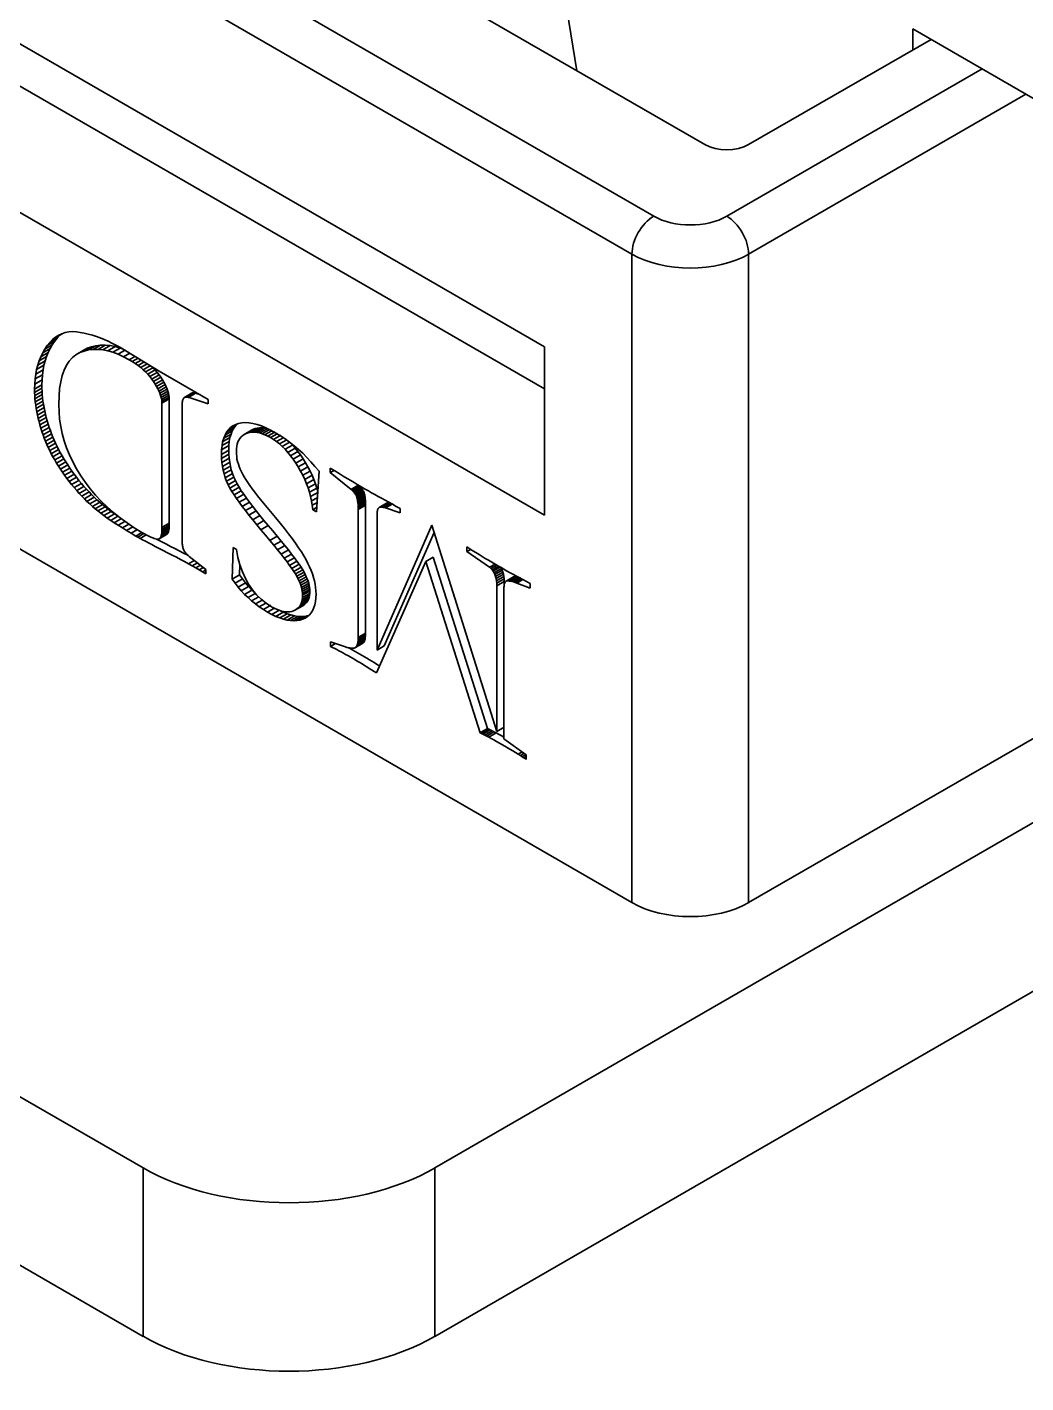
# Model space of a CAD drawing. Header units: millimetres. Extents: x -105 to 105, y -148 to 148.
# Drawn here: x 55.81 to 65.49, y -34.07 to -20.92 of the extents above; entities that cross this region are included whole.
import ezdxf

# ---------------------------------------------------------------- set-up
doc = ezdxf.new("R2010")
doc.units = ezdxf.units.MM
doc.layers.add('粗实线层', color=7, linetype='Continuous', lineweight=35)

msp = doc.modelspace()

# ---------------------------------------------------------------- linework, layer by layer
at = {"layer": '粗实线层', "color": 7, "lineweight": 35, "ltscale": 0.37}
for p, q in [((62.38, -22.063), (52.198, -16.185)), ((61.885, -22.757), (50.996, -16.47)), ((61.673, -23.125), (50.784, -16.838)), ((51.632, -18.716), (60.824, -24.023)), ((81.684, -19.328), (59.764, -31.984)), ((60.824, -24.431), (52.693, -19.736)), ((61.14, -21.348), (60.921, -19.995)), ((60.824, -25.656), (51.632, -20.349)), ((81.684, -20.961), (59.764, -33.617)), ((64.395, -21.145), (64.395, -20.941)), ((64.395, -20.941), (65.986, -21.859)), ((64.572, -21.043), (62.804, -22.063)), ((77.229, -21.084), (62.804, -29.412)), ((65.067, -21.329), (62.592, -22.757)), ((65.491, -21.574), (62.804, -23.125)), ((61.673, -29.412), (50.784, -23.125)), ((61.673, -29.412), (61.673, -23.125)), ((62.804, -29.412), (62.804, -23.125)), ((56.058, -23.953), (56.129, -23.912)), ((56.087, -23.93), (56.134, -23.903)), ((56.087, -23.93), (56.117, -23.911)), ((56.102, -23.939), (56.129, -23.912)), ((56.117, -23.911), (56.148, -23.896)), ((56.129, -23.912), (56.15, -23.896)), ((56.148, -23.896), (56.181, -23.886)), ((56.181, -23.886), (56.215, -23.879)), ((56.215, -23.879), (56.25, -23.876)), ((56.25, -23.876), (56.288, -23.877)), ((56.288, -23.877), (56.326, -23.883)), ((56.326, -23.883), (56.365, -23.891)), ((56.365, -23.891), (56.404, -23.9)), ((56.404, -23.9), (56.443, -23.911)), ((56.443, -23.911), (56.482, -23.923)), ((55.962, -24.081), (56.033, -24.04)), ((55.962, -24.081), (55.983, -24.045)), ((55.983, -24.045), (56.054, -24.005)), ((55.983, -24.045), (56.006, -24.011)), ((56.006, -24.011), (56.077, -23.971)), ((56.006, -24.011), (56.032, -23.98)), ((56.014, -24.078), (56.033, -24.04)), ((56.032, -23.98), (56.102, -23.939)), ((56.032, -23.98), (56.058, -23.953)), ((56.033, -24.04), (56.054, -24.005)), ((56.054, -24.005), (56.077, -23.971)), ((56.058, -23.953), (56.087, -23.93)), ((56.077, -23.971), (56.102, -23.939)), ((56.323, -24.079), (56.393, -24.038)), ((56.393, -24.038), (56.354, -24.059)), ((56.364, -24.064), (56.435, -24.023)), ((56.435, -24.023), (56.393, -24.038)), ((56.407, -24.054), (56.478, -24.013)), ((56.452, -24.048), (56.407, -24.054)), ((56.478, -24.013), (56.435, -24.023)), ((56.452, -24.048), (56.523, -24.007)), ((56.498, -24.048), (56.452, -24.048)), ((56.523, -24.007), (56.478, -24.013)), ((56.482, -23.923), (56.52, -23.937)), ((56.498, -24.048), (56.568, -24.007)), ((56.545, -24.052), (56.498, -24.048)), ((56.52, -23.937), (56.558, -23.952)), ((56.568, -24.007), (56.523, -24.007)), ((56.545, -24.052), (56.615, -24.011)), ((56.593, -24.062), (56.545, -24.052)), ((56.558, -23.952), (56.596, -23.969)), ((56.615, -24.011), (56.568, -24.007)), ((56.593, -24.062), (56.664, -24.021)), ((56.596, -23.969), (56.633, -23.987)), ((56.664, -24.021), (56.615, -24.011)), ((56.633, -23.987), (56.671, -24.006)), ((56.643, -24.076), (56.714, -24.035)), ((56.714, -24.035), (56.664, -24.021)), ((56.671, -24.006), (56.708, -24.026)), ((56.708, -24.026), (57.092, -24.259)), ((56.736, -24.044), (56.714, -24.035)), ((60.824, -24.023), (60.824, -25.656)), ((55.914, -24.2), (55.927, -24.159)), ((55.914, -24.2), (55.985, -24.159)), ((55.927, -24.159), (55.998, -24.118)), ((55.927, -24.159), (55.943, -24.119)), ((55.943, -24.119), (56.014, -24.078)), ((55.943, -24.119), (55.962, -24.081)), ((55.973, -24.202), (55.985, -24.159)), ((55.985, -24.159), (55.998, -24.118)), ((55.998, -24.118), (56.014, -24.078)), ((56.218, -24.161), (56.191, -24.202)), ((56.249, -24.127), (56.218, -24.161)), ((56.284, -24.1), (56.249, -24.127)), ((56.284, -24.1), (56.354, -24.059)), ((56.323, -24.079), (56.284, -24.1)), ((56.364, -24.064), (56.323, -24.079)), ((56.407, -24.054), (56.364, -24.064)), ((56.643, -24.076), (56.593, -24.062)), ((56.694, -24.095), (56.643, -24.076)), ((56.694, -24.095), (56.765, -24.054)), ((56.746, -24.119), (56.694, -24.095)), ((56.746, -24.119), (56.805, -24.085)), ((56.8, -24.148), (56.746, -24.119)), ((56.8, -24.148), (56.856, -24.116)), ((56.83, -24.166), (56.8, -24.148)), ((56.83, -24.166), (56.886, -24.134)), ((56.859, -24.185), (56.83, -24.166)), ((56.859, -24.185), (56.916, -24.152)), ((56.886, -24.205), (56.946, -24.17)), ((55.888, -24.335), (55.894, -24.288)), ((55.888, -24.335), (55.959, -24.294)), ((55.894, -24.288), (55.903, -24.243)), ((55.894, -24.288), (55.965, -24.247)), ((55.903, -24.243), (55.914, -24.2)), ((55.903, -24.243), (55.973, -24.202)), ((55.955, -24.343), (55.959, -24.294)), ((55.959, -24.294), (55.965, -24.247)), ((55.965, -24.247), (55.973, -24.202)), ((56.15, -24.302), (56.136, -24.362)), ((56.169, -24.249), (56.15, -24.302)), ((56.191, -24.202), (56.169, -24.249)), ((56.886, -24.205), (56.859, -24.185)), ((56.912, -24.225), (56.886, -24.205)), ((56.912, -24.225), (56.975, -24.188)), ((56.936, -24.246), (56.912, -24.225)), ((56.936, -24.246), (57.007, -24.205)), ((56.959, -24.267), (56.936, -24.246)), ((56.959, -24.267), (57.03, -24.226)), ((56.981, -24.289), (56.959, -24.267)), ((56.981, -24.289), (57.051, -24.248)), ((57.001, -24.312), (56.981, -24.289)), ((57.001, -24.312), (57.071, -24.271)), ((57.019, -24.336), (57.001, -24.312)), ((57.03, -24.226), (57.016, -24.213)), ((57.019, -24.336), (57.09, -24.295)), ((57.051, -24.248), (57.03, -24.226)), ((57.071, -24.271), (57.051, -24.248)), ((57.09, -24.295), (57.071, -24.271)), ((57.107, -24.319), (57.09, -24.295)), ((57.092, -24.259), (57.566, -24.533)), ((55.883, -24.434), (55.884, -24.384)), ((55.883, -24.434), (55.954, -24.393)), ((55.883, -24.465), (55.954, -24.424)), ((55.883, -24.465), (55.883, -24.434)), ((55.884, -24.384), (55.888, -24.335)), ((55.884, -24.384), (55.955, -24.343)), ((55.954, -24.393), (55.955, -24.343)), ((55.954, -24.424), (55.954, -24.393)), ((55.955, -24.455), (55.954, -24.424)), ((56.126, -24.428), (56.12, -24.501)), ((56.136, -24.362), (56.126, -24.428)), ((57.036, -24.36), (57.019, -24.336)), ((57.036, -24.36), (57.107, -24.319)), ((57.052, -24.384), (57.036, -24.36)), ((57.052, -24.384), (57.122, -24.343)), ((57.066, -24.407), (57.052, -24.384)), ((57.066, -24.407), (57.136, -24.366)), ((57.078, -24.43), (57.066, -24.407)), ((57.078, -24.43), (57.149, -24.389)), ((57.089, -24.452), (57.078, -24.43)), ((57.089, -24.452), (57.159, -24.411)), ((57.098, -24.473), (57.168, -24.433)), ((57.122, -24.343), (57.107, -24.319)), ((57.136, -24.366), (57.122, -24.343)), ((57.149, -24.389), (57.136, -24.366)), ((57.159, -24.411), (57.149, -24.389)), ((57.168, -24.433), (57.159, -24.411)), ((57.176, -24.453), (57.168, -24.433)), ((55.885, -24.496), (55.883, -24.465)), ((55.885, -24.496), (55.955, -24.455)), ((55.887, -24.527), (55.885, -24.496)), ((55.887, -24.527), (55.958, -24.486)), ((55.89, -24.558), (55.887, -24.527)), ((55.89, -24.558), (55.961, -24.517)), ((55.894, -24.59), (55.89, -24.558)), ((55.894, -24.59), (55.964, -24.549)), ((55.958, -24.486), (55.955, -24.455)), ((55.961, -24.517), (55.958, -24.486)), ((55.964, -24.549), (55.961, -24.517)), ((55.969, -24.58), (55.964, -24.549)), ((56.12, -24.501), (56.118, -24.581)), ((57.098, -24.473), (57.089, -24.452)), ((57.105, -24.494), (57.098, -24.473)), ((57.105, -24.494), (57.176, -24.453)), ((57.111, -24.514), (57.105, -24.494)), ((57.111, -24.514), (57.181, -24.473)), ((57.115, -24.533), (57.111, -24.514)), ((57.115, -24.533), (57.185, -24.492)), ((57.117, -24.552), (57.115, -24.533)), ((57.117, -24.552), (57.188, -24.511)), ((57.118, -24.57), (57.117, -24.552)), ((57.118, -24.57), (57.189, -24.529)), ((57.118, -25.774), (57.118, -24.57)), ((57.181, -24.473), (57.176, -24.453)), ((57.185, -24.492), (57.181, -24.473)), ((57.188, -24.511), (57.185, -24.492)), ((57.189, -24.529), (57.188, -24.511)), ((57.189, -25.733), (57.189, -24.529)), ((57.314, -24.576), (57.313, -24.588)), ((57.315, -24.564), (57.314, -24.576)), ((57.316, -24.554), (57.315, -24.564)), ((57.318, -24.545), (57.316, -24.554)), ((57.32, -24.537), (57.318, -24.545)), ((57.322, -24.531), (57.32, -24.537)), ((57.325, -24.525), (57.322, -24.531)), ((57.328, -24.521), (57.325, -24.525)), ((57.331, -24.518), (57.328, -24.521)), ((57.335, -24.515), (57.331, -24.518)), ((57.335, -24.515), (57.405, -24.474)), ((57.339, -24.513), (57.335, -24.515)), ((57.339, -24.513), (57.41, -24.472)), ((57.344, -24.512), (57.339, -24.513)), ((57.344, -24.512), (57.414, -24.471)), ((57.349, -24.511), (57.344, -24.512)), ((57.349, -24.511), (57.419, -24.47)), ((57.354, -24.511), (57.349, -24.511)), ((57.354, -24.511), (57.425, -24.47)), ((57.36, -24.511), (57.354, -24.511)), ((57.36, -24.511), (57.431, -24.47)), ((57.367, -24.512), (57.36, -24.511)), ((57.367, -24.512), (57.438, -24.471)), ((57.374, -24.514), (57.367, -24.512)), ((57.374, -24.514), (57.444, -24.473)), ((57.381, -24.516), (57.374, -24.514)), ((57.566, -24.577), (57.381, -24.516)), ((57.41, -24.472), (57.405, -24.474)), ((57.414, -24.471), (57.41, -24.472)), ((57.419, -24.47), (57.414, -24.471)), ((57.425, -24.47), (57.419, -24.47)), ((57.431, -24.47), (57.425, -24.47)), ((57.438, -24.471), (57.431, -24.47)), ((57.444, -24.473), (57.438, -24.471)), ((57.452, -24.476), (57.444, -24.473)), ((57.486, -24.487), (57.452, -24.476)), ((57.566, -24.533), (57.566, -24.577)), ((55.898, -24.621), (55.894, -24.59)), ((55.898, -24.621), (55.969, -24.58)), ((55.904, -24.653), (55.898, -24.621)), ((55.904, -24.653), (55.975, -24.612)), ((55.91, -24.685), (55.904, -24.653)), ((55.91, -24.685), (55.981, -24.644)), ((55.918, -24.717), (55.91, -24.685)), ((55.918, -24.717), (55.988, -24.676)), ((55.926, -24.749), (55.996, -24.708)), ((55.975, -24.612), (55.969, -24.58)), ((55.981, -24.644), (55.975, -24.612)), ((55.988, -24.676), (55.981, -24.644)), ((55.996, -24.708), (55.988, -24.676)), ((56.005, -24.74), (55.996, -24.708)), ((56.118, -24.581), (56.12, -24.653)), ((56.12, -24.653), (56.126, -24.724)), ((57.313, -24.588), (57.312, -24.602)), ((57.312, -24.602), (57.312, -24.616)), ((57.312, -24.616), (57.312, -25.886)), ((55.926, -24.749), (55.918, -24.717)), ((55.935, -24.781), (55.926, -24.749)), ((55.935, -24.781), (56.005, -24.74)), ((55.944, -24.813), (55.935, -24.781)), ((55.944, -24.813), (56.015, -24.772)), ((55.954, -24.845), (55.944, -24.813)), ((55.954, -24.845), (56.025, -24.804)), ((55.965, -24.876), (56.036, -24.836)), ((56.015, -24.772), (56.005, -24.74)), ((56.025, -24.804), (56.015, -24.772)), ((56.036, -24.836), (56.025, -24.804)), ((56.048, -24.867), (56.036, -24.836)), ((56.126, -24.724), (56.137, -24.795)), ((56.137, -24.795), (56.152, -24.865)), ((57.729, -24.879), (57.799, -24.838)), ((57.744, -24.851), (57.815, -24.811)), ((57.744, -24.851), (57.762, -24.827)), ((57.762, -24.827), (57.833, -24.787)), ((57.762, -24.827), (57.783, -24.807)), ((57.783, -24.807), (57.843, -24.772)), ((57.783, -24.807), (57.806, -24.79)), ((57.787, -24.869), (57.799, -24.838)), ((57.799, -24.838), (57.815, -24.811)), ((57.806, -24.79), (57.833, -24.776)), ((57.815, -24.811), (57.833, -24.787)), ((57.833, -24.776), (57.861, -24.766)), ((57.833, -24.787), (57.853, -24.766)), ((57.861, -24.766), (57.892, -24.76)), ((57.892, -24.76), (57.926, -24.758)), ((57.916, -24.872), (57.987, -24.831)), ((57.926, -24.758), (57.961, -24.76)), ((57.935, -24.863), (58.005, -24.822)), ((57.954, -24.856), (58.025, -24.816)), ((57.961, -24.76), (57.999, -24.766)), ((57.975, -24.852), (58.045, -24.811)), ((58.005, -24.822), (57.987, -24.831)), ((57.996, -24.85), (58.067, -24.809)), ((57.999, -24.766), (58.039, -24.776)), ((58.025, -24.816), (58.005, -24.822)), ((58.018, -24.85), (58.089, -24.81)), ((58.045, -24.811), (58.025, -24.816)), ((58.039, -24.776), (58.081, -24.791)), ((58.041, -24.853), (58.112, -24.812)), ((58.067, -24.809), (58.045, -24.811)), ((58.066, -24.858), (58.136, -24.818)), ((58.089, -24.81), (58.067, -24.809)), ((58.081, -24.791), (58.125, -24.809)), ((58.112, -24.812), (58.089, -24.81)), ((58.09, -24.866), (58.161, -24.825)), ((58.136, -24.818), (58.112, -24.812)), ((58.116, -24.876), (58.187, -24.835)), ((58.125, -24.809), (58.171, -24.832)), ((58.153, -24.823), (58.136, -24.818)), ((58.171, -24.832), (58.22, -24.859)), ((55.965, -24.876), (55.954, -24.845)), ((55.977, -24.908), (55.965, -24.876)), ((55.977, -24.908), (56.048, -24.867)), ((55.989, -24.939), (55.977, -24.908)), ((55.989, -24.939), (56.06, -24.898)), ((56.002, -24.969), (55.989, -24.939)), ((56.002, -24.969), (56.073, -24.929)), ((56.016, -25), (56.002, -24.969)), ((56.016, -25), (56.087, -24.959)), ((56.06, -24.898), (56.048, -24.867)), ((56.073, -24.929), (56.06, -24.898)), ((56.087, -24.959), (56.073, -24.929)), ((56.101, -24.989), (56.087, -24.959)), ((56.152, -24.865), (56.171, -24.934)), ((56.171, -24.934), (56.194, -25.003)), ((57.7, -24.981), (57.77, -24.94)), ((57.7, -24.981), (57.706, -24.944)), ((57.706, -24.944), (57.777, -24.903)), ((57.706, -24.944), (57.716, -24.91)), ((57.716, -24.91), (57.787, -24.869)), ((57.716, -24.91), (57.729, -24.879)), ((57.729, -24.879), (57.744, -24.851)), ((57.766, -24.981), (57.77, -24.94)), ((57.77, -24.94), (57.777, -24.903)), ((57.777, -24.903), (57.787, -24.869)), ((57.847, -24.966), (57.842, -24.988)), ((57.854, -24.945), (57.847, -24.966)), ((57.863, -24.927), (57.854, -24.945)), ((57.873, -24.911), (57.863, -24.927)), ((57.886, -24.896), (57.873, -24.911)), ((57.9, -24.883), (57.886, -24.896)), ((57.916, -24.872), (57.9, -24.883)), ((57.935, -24.863), (57.916, -24.872)), ((57.954, -24.856), (57.935, -24.863)), ((57.975, -24.852), (57.954, -24.856)), ((57.996, -24.85), (57.975, -24.852)), ((58.018, -24.85), (57.996, -24.85)), ((58.041, -24.853), (58.018, -24.85)), ((58.066, -24.858), (58.041, -24.853)), ((58.09, -24.866), (58.066, -24.858)), ((58.116, -24.876), (58.09, -24.866)), ((58.143, -24.889), (58.116, -24.876)), ((58.143, -24.889), (58.214, -24.848)), ((58.17, -24.904), (58.143, -24.889)), ((58.17, -24.904), (58.241, -24.863)), ((58.2, -24.922), (58.17, -24.904)), ((58.2, -24.922), (58.27, -24.881)), ((58.228, -24.942), (58.2, -24.922)), ((58.22, -24.859), (58.266, -24.886)), ((58.228, -24.942), (58.299, -24.901)), ((58.256, -24.965), (58.228, -24.942)), ((58.256, -24.965), (58.327, -24.924)), ((58.284, -24.99), (58.256, -24.965)), ((58.266, -24.886), (58.311, -24.916)), ((58.284, -24.99), (58.355, -24.949)), ((58.311, -24.916), (58.355, -24.948)), ((58.355, -24.949), (58.346, -24.942)), ((58.355, -24.948), (58.398, -24.982)), ((58.382, -24.976), (58.355, -24.949)), ((56.03, -25.03), (56.016, -25)), ((56.03, -25.03), (56.101, -24.989)), ((56.045, -25.06), (56.03, -25.03)), ((56.045, -25.06), (56.116, -25.02)), ((56.061, -25.09), (56.045, -25.06)), ((56.061, -25.09), (56.132, -25.049)), ((56.078, -25.12), (56.061, -25.09)), ((56.078, -25.12), (56.149, -25.079)), ((56.116, -25.02), (56.101, -24.989)), ((56.132, -25.049), (56.116, -25.02)), ((56.149, -25.079), (56.132, -25.049)), ((56.166, -25.109), (56.149, -25.079)), ((56.194, -25.003), (56.222, -25.072)), ((56.222, -25.072), (56.254, -25.139)), ((57.694, -25.067), (57.695, -25.022)), ((57.694, -25.067), (57.765, -25.026)), ((57.695, -25.106), (57.694, -25.067)), ((57.695, -25.022), (57.7, -24.981)), ((57.695, -25.022), (57.766, -24.981)), ((57.695, -25.106), (57.766, -25.065)), ((57.698, -25.145), (57.769, -25.104)), ((57.765, -25.026), (57.766, -24.981)), ((57.766, -25.065), (57.765, -25.026)), ((57.769, -25.104), (57.766, -25.065)), ((57.774, -25.142), (57.769, -25.104)), ((57.84, -25.012), (57.839, -25.038)), ((57.839, -25.038), (57.839, -25.062)), ((57.839, -25.062), (57.842, -25.086)), ((57.842, -24.988), (57.84, -25.012)), ((57.842, -25.086), (57.845, -25.111)), ((58.311, -25.017), (58.284, -24.99)), ((58.311, -25.017), (58.382, -24.976)), ((58.337, -25.047), (58.311, -25.017)), ((58.337, -25.047), (58.408, -25.006)), ((58.363, -25.079), (58.337, -25.047)), ((58.363, -25.079), (58.434, -25.038)), ((58.389, -25.113), (58.363, -25.079)), ((58.408, -25.006), (58.382, -24.976)), ((58.389, -25.113), (58.46, -25.072)), ((58.398, -24.982), (58.44, -25.018)), ((58.434, -25.038), (58.408, -25.006)), ((58.46, -25.072), (58.434, -25.038)), ((58.44, -25.018), (58.482, -25.056)), ((58.485, -25.109), (58.46, -25.072)), ((58.482, -25.056), (58.522, -25.096)), ((58.522, -25.096), (58.562, -25.138)), ((56.095, -25.15), (56.078, -25.12)), ((56.095, -25.15), (56.166, -25.109)), ((56.114, -25.18), (56.095, -25.15)), ((56.114, -25.18), (56.185, -25.139)), ((56.133, -25.21), (56.114, -25.18)), ((56.133, -25.21), (56.204, -25.169)), ((56.153, -25.24), (56.133, -25.21)), ((56.153, -25.24), (56.224, -25.199)), ((56.185, -25.139), (56.166, -25.109)), ((56.174, -25.269), (56.245, -25.229)), ((56.204, -25.169), (56.185, -25.139)), ((56.224, -25.199), (56.204, -25.169)), ((56.245, -25.229), (56.224, -25.199)), ((56.267, -25.258), (56.245, -25.229)), ((56.254, -25.139), (56.29, -25.207)), ((56.29, -25.207), (56.331, -25.273)), ((57.698, -25.145), (57.695, -25.106)), ((57.703, -25.183), (57.698, -25.145)), ((57.703, -25.183), (57.774, -25.142)), ((57.71, -25.22), (57.703, -25.183)), ((57.71, -25.22), (57.781, -25.179)), ((57.719, -25.256), (57.71, -25.22)), ((57.719, -25.256), (57.79, -25.215)), ((57.781, -25.179), (57.774, -25.142)), ((57.79, -25.215), (57.781, -25.179)), ((57.801, -25.251), (57.79, -25.215)), ((57.845, -25.111), (57.851, -25.135)), ((57.851, -25.135), (57.858, -25.16)), ((57.858, -25.16), (57.866, -25.185)), ((57.866, -25.185), (57.876, -25.209)), ((57.876, -25.209), (57.888, -25.234)), ((57.888, -25.234), (57.901, -25.26)), ((58.414, -25.15), (58.389, -25.113)), ((58.414, -25.15), (58.485, -25.109)), ((58.438, -25.188), (58.414, -25.15)), ((58.438, -25.188), (58.509, -25.148)), ((58.461, -25.228), (58.438, -25.188)), ((58.461, -25.228), (58.532, -25.188)), ((58.483, -25.269), (58.461, -25.228)), ((58.483, -25.269), (58.553, -25.228)), ((58.509, -25.148), (58.485, -25.109)), ((58.532, -25.188), (58.509, -25.148)), ((58.553, -25.228), (58.532, -25.188)), ((58.573, -25.269), (58.553, -25.228)), ((58.562, -25.138), (58.601, -25.183)), ((58.601, -25.183), (58.64, -25.229)), ((58.64, -25.229), (58.614, -25.622)), ((58.749, -25.243), (58.749, -25.199)), ((58.749, -25.199), (58.793, -25.226)), ((58.749, -25.243), (58.786, -25.222)), ((58.793, -25.226), (58.835, -25.252)), ((56.174, -25.269), (56.153, -25.24)), ((56.196, -25.299), (56.174, -25.269)), ((56.196, -25.299), (56.267, -25.258)), ((56.219, -25.329), (56.196, -25.299)), ((56.219, -25.329), (56.289, -25.288)), ((56.242, -25.359), (56.219, -25.329)), ((56.242, -25.359), (56.313, -25.318)), ((56.266, -25.388), (56.242, -25.359)), ((56.266, -25.388), (56.337, -25.347)), ((56.289, -25.288), (56.267, -25.258)), ((56.313, -25.318), (56.289, -25.288)), ((56.337, -25.347), (56.313, -25.318)), ((56.331, -25.273), (56.375, -25.338)), ((56.361, -25.376), (56.337, -25.347)), ((56.375, -25.338), (56.423, -25.401)), ((57.73, -25.292), (57.719, -25.256)), ((57.73, -25.292), (57.801, -25.251)), ((57.743, -25.326), (57.73, -25.292)), ((57.743, -25.326), (57.814, -25.286)), ((57.758, -25.36), (57.743, -25.326)), ((57.758, -25.36), (57.829, -25.32)), ((57.776, -25.393), (57.758, -25.36)), ((57.776, -25.393), (57.846, -25.353)), ((57.814, -25.286), (57.801, -25.251)), ((57.829, -25.32), (57.814, -25.286)), ((57.846, -25.353), (57.829, -25.32)), ((57.865, -25.385), (57.846, -25.353)), ((57.901, -25.26), (57.916, -25.285)), ((57.916, -25.285), (57.932, -25.311)), ((57.932, -25.311), (57.95, -25.339)), ((57.95, -25.339), (57.971, -25.368)), ((58.502, -25.31), (58.483, -25.269)), ((58.502, -25.31), (58.573, -25.269)), ((58.519, -25.351), (58.502, -25.31)), ((58.519, -25.351), (58.59, -25.31)), ((58.534, -25.392), (58.519, -25.351)), ((58.534, -25.392), (58.605, -25.351)), ((58.59, -25.31), (58.573, -25.269)), ((58.605, -25.351), (58.59, -25.31)), ((58.618, -25.393), (58.605, -25.351)), ((58.95, -25.406), (58.749, -25.243)), ((58.835, -25.252), (58.875, -25.276)), ((58.875, -25.276), (58.912, -25.299)), ((58.912, -25.299), (58.947, -25.32)), ((58.947, -25.32), (58.98, -25.34)), ((58.95, -25.406), (59.021, -25.365)), ((58.98, -25.34), (59.01, -25.358)), ((59.01, -25.358), (59.039, -25.374)), ((59.029, -25.372), (59.021, -25.365)), ((56.291, -25.416), (56.266, -25.388)), ((56.291, -25.416), (56.361, -25.376)), ((56.315, -25.444), (56.291, -25.416)), ((56.315, -25.444), (56.386, -25.403)), ((56.34, -25.471), (56.315, -25.444)), ((56.34, -25.471), (56.411, -25.43)), ((56.366, -25.497), (56.34, -25.471)), ((56.386, -25.403), (56.361, -25.376)), ((56.366, -25.497), (56.436, -25.456)), ((56.391, -25.522), (56.366, -25.497)), ((56.411, -25.43), (56.386, -25.403)), ((56.391, -25.522), (56.462, -25.482)), ((56.436, -25.456), (56.411, -25.43)), ((56.423, -25.401), (56.474, -25.462)), ((56.462, -25.482), (56.436, -25.456)), ((56.488, -25.506), (56.462, -25.482)), ((56.474, -25.462), (56.528, -25.52)), ((57.795, -25.426), (57.776, -25.393)), ((57.795, -25.426), (57.865, -25.385)), ((57.816, -25.459), (57.795, -25.426)), ((57.816, -25.459), (57.887, -25.418)), ((57.84, -25.494), (57.816, -25.459)), ((57.84, -25.494), (57.911, -25.453)), ((57.866, -25.531), (57.84, -25.494)), ((57.887, -25.418), (57.865, -25.385)), ((57.866, -25.531), (57.937, -25.49)), ((57.911, -25.453), (57.887, -25.418)), ((57.937, -25.49), (57.911, -25.453)), ((57.966, -25.529), (57.937, -25.49)), ((57.971, -25.368), (57.993, -25.399)), ((57.993, -25.399), (58.018, -25.432)), ((58.018, -25.432), (58.044, -25.467)), ((58.044, -25.467), (58.073, -25.503)), ((58.547, -25.433), (58.534, -25.392)), ((58.547, -25.433), (58.618, -25.393)), ((58.559, -25.475), (58.547, -25.433)), ((58.559, -25.475), (58.629, -25.435)), ((58.568, -25.518), (58.559, -25.475)), ((58.568, -25.518), (58.623, -25.486)), ((58.627, -25.425), (58.618, -25.393)), ((58.958, -25.413), (58.95, -25.406)), ((58.958, -25.413), (59.029, -25.372)), ((58.966, -25.42), (58.958, -25.413)), ((58.966, -25.42), (59.037, -25.379)), ((58.973, -25.427), (58.966, -25.42)), ((58.973, -25.427), (59.044, -25.387)), ((58.98, -25.434), (58.973, -25.427)), ((58.98, -25.434), (59.05, -25.394)), ((58.985, -25.442), (58.98, -25.434)), ((58.985, -25.442), (59.056, -25.401)), ((58.991, -25.449), (58.985, -25.442)), ((58.991, -25.449), (59.061, -25.408)), ((58.995, -25.456), (58.991, -25.449)), ((58.995, -25.456), (59.066, -25.415)), ((59, -25.463), (58.995, -25.456)), ((59, -25.463), (59.07, -25.422)), ((59.003, -25.471), (59, -25.463)), ((59.003, -25.471), (59.074, -25.43)), ((59.006, -25.478), (59.003, -25.471)), ((59.006, -25.478), (59.077, -25.437)), ((59.008, -25.486), (59.006, -25.478)), ((59.008, -25.486), (59.079, -25.445)), ((59.011, -25.494), (59.008, -25.486)), ((59.011, -25.494), (59.081, -25.453)), ((59.013, -25.504), (59.011, -25.494)), ((59.013, -25.504), (59.083, -25.463)), ((59.014, -25.515), (59.085, -25.474)), ((59.016, -25.526), (59.086, -25.485)), ((59.017, -25.539), (59.088, -25.498)), ((59.037, -25.379), (59.029, -25.372)), ((59.044, -25.387), (59.037, -25.379)), ((59.039, -25.374), (59.064, -25.39)), ((59.05, -25.394), (59.044, -25.387)), ((59.056, -25.401), (59.05, -25.394)), ((59.061, -25.408), (59.056, -25.401)), ((59.066, -25.415), (59.061, -25.408)), ((59.064, -25.39), (59.088, -25.403)), ((59.07, -25.422), (59.066, -25.415)), ((59.074, -25.43), (59.07, -25.422)), ((59.077, -25.437), (59.074, -25.43)), ((59.079, -25.445), (59.077, -25.437)), ((59.081, -25.453), (59.079, -25.445)), ((59.083, -25.463), (59.081, -25.453)), ((59.085, -25.474), (59.083, -25.463)), ((59.086, -25.485), (59.085, -25.474)), ((59.088, -25.498), (59.086, -25.485)), ((59.088, -25.403), (59.118, -25.42)), ((59.089, -25.512), (59.088, -25.498)), ((59.118, -25.42), (59.148, -25.438)), ((59.148, -25.438), (59.18, -25.456)), ((59.18, -25.456), (59.212, -25.474)), ((59.212, -25.474), (59.246, -25.492)), ((59.246, -25.492), (59.28, -25.511)), ((56.417, -25.547), (56.391, -25.522)), ((56.417, -25.547), (56.488, -25.506)), ((56.443, -25.57), (56.417, -25.547)), ((56.443, -25.57), (56.514, -25.53)), ((56.47, -25.593), (56.443, -25.57)), ((56.47, -25.593), (56.541, -25.552)), ((56.497, -25.615), (56.47, -25.593)), ((56.514, -25.53), (56.488, -25.506)), ((56.497, -25.615), (56.568, -25.574)), ((56.525, -25.637), (56.497, -25.615)), ((56.541, -25.552), (56.514, -25.53)), ((56.525, -25.637), (56.596, -25.596)), ((56.528, -25.52), (56.586, -25.576)), ((56.568, -25.574), (56.541, -25.552)), ((56.555, -25.66), (56.626, -25.619)), ((56.596, -25.596), (56.568, -25.574)), ((56.586, -25.576), (56.647, -25.63)), ((56.626, -25.619), (56.596, -25.596)), ((56.657, -25.642), (56.626, -25.619)), ((56.647, -25.63), (56.711, -25.682)), ((57.895, -25.57), (57.866, -25.531)), ((57.895, -25.57), (57.966, -25.529)), ((57.927, -25.611), (57.895, -25.57)), ((57.927, -25.611), (57.997, -25.571)), ((57.96, -25.655), (57.927, -25.611)), ((57.96, -25.655), (58.031, -25.614)), ((57.997, -25.571), (57.966, -25.529)), ((58.031, -25.614), (57.997, -25.571)), ((58.067, -25.659), (58.031, -25.614)), ((58.073, -25.503), (58.103, -25.54)), ((58.103, -25.54), (58.136, -25.58)), ((58.136, -25.58), (58.17, -25.621)), ((58.17, -25.621), (58.218, -25.678)), ((58.575, -25.56), (58.568, -25.518)), ((58.575, -25.56), (58.619, -25.535)), ((58.58, -25.603), (58.575, -25.56)), ((58.58, -25.603), (58.616, -25.582)), ((58.614, -25.622), (58.58, -25.603)), ((59.014, -25.515), (59.013, -25.504)), ((59.016, -25.526), (59.014, -25.515)), ((59.017, -25.539), (59.016, -25.526)), ((59.018, -25.552), (59.017, -25.539)), ((59.018, -25.552), (59.089, -25.512)), ((59.018, -25.567), (59.089, -25.526)), ((59.018, -25.567), (59.018, -25.552)), ((59.019, -25.582), (59.018, -25.567)), ((59.019, -25.582), (59.09, -25.542)), ((59.019, -25.599), (59.09, -25.558)), ((59.019, -25.599), (59.019, -25.582)), ((59.019, -26.842), (59.019, -25.599)), ((59.089, -25.526), (59.089, -25.512)), ((59.09, -25.542), (59.089, -25.526)), ((59.09, -25.558), (59.09, -25.542)), ((59.09, -26.801), (59.09, -25.558)), ((59.205, -25.621), (59.204, -25.631)), ((59.207, -25.612), (59.205, -25.621)), ((59.208, -25.603), (59.207, -25.612)), ((59.211, -25.597), (59.208, -25.603)), ((59.213, -25.591), (59.211, -25.597)), ((59.216, -25.587), (59.213, -25.591)), ((59.219, -25.583), (59.216, -25.587)), ((59.223, -25.58), (59.219, -25.583)), ((59.223, -25.58), (59.294, -25.54)), ((59.228, -25.578), (59.223, -25.58)), ((59.228, -25.578), (59.299, -25.538)), ((59.234, -25.577), (59.228, -25.578)), ((59.234, -25.577), (59.304, -25.536)), ((59.24, -25.577), (59.234, -25.577)), ((59.24, -25.577), (59.311, -25.536)), ((59.247, -25.577), (59.24, -25.577)), ((59.247, -25.577), (59.318, -25.536)), ((59.255, -25.578), (59.247, -25.577)), ((59.255, -25.578), (59.326, -25.537)), ((59.264, -25.58), (59.255, -25.578)), ((59.264, -25.58), (59.335, -25.539)), ((59.274, -25.582), (59.264, -25.58)), ((59.274, -25.582), (59.345, -25.541)), ((59.284, -25.585), (59.274, -25.582)), ((59.28, -25.511), (59.316, -25.531)), ((59.284, -25.585), (59.355, -25.544)), ((59.427, -25.634), (59.284, -25.585)), ((59.299, -25.538), (59.294, -25.54)), ((59.304, -25.536), (59.299, -25.538)), ((59.311, -25.536), (59.304, -25.536)), ((59.318, -25.536), (59.311, -25.536)), ((59.316, -25.531), (59.352, -25.55)), ((59.326, -25.537), (59.318, -25.536)), ((59.352, -25.55), (59.389, -25.57)), ((59.389, -25.57), (59.427, -25.591)), ((59.427, -25.591), (59.427, -25.634)), ((56.555, -25.66), (56.525, -25.637)), ((56.587, -25.683), (56.555, -25.66)), ((56.587, -25.683), (56.657, -25.642)), ((56.621, -25.706), (56.587, -25.683)), ((56.621, -25.706), (56.691, -25.665)), ((56.656, -25.73), (56.621, -25.706)), ((56.656, -25.73), (56.727, -25.689)), ((56.694, -25.754), (56.656, -25.73)), ((56.683, -25.66), (56.657, -25.642)), ((56.694, -25.754), (56.765, -25.714)), ((56.734, -25.779), (56.694, -25.754)), ((56.711, -25.682), (56.779, -25.731)), ((56.734, -25.779), (56.796, -25.743)), ((56.779, -25.731), (56.849, -25.778)), ((57.118, -25.774), (57.189, -25.733)), ((57.118, -25.794), (57.188, -25.753)), ((57.187, -25.771), (57.188, -25.753)), ((57.188, -25.753), (57.189, -25.733)), ((57.997, -25.7), (57.96, -25.655)), ((57.997, -25.7), (58.067, -25.659)), ((58.036, -25.748), (57.997, -25.7)), ((58.036, -25.748), (58.106, -25.707)), ((58.077, -25.798), (58.036, -25.748)), ((58.106, -25.707), (58.067, -25.659)), ((58.077, -25.798), (58.148, -25.757)), ((58.148, -25.757), (58.106, -25.707)), ((58.191, -25.808), (58.148, -25.757)), ((58.218, -25.678), (58.263, -25.732)), ((58.263, -25.732), (58.305, -25.785)), ((59.203, -25.643), (59.202, -25.656)), ((59.202, -25.656), (59.202, -25.67)), ((59.202, -25.67), (59.202, -25.685)), ((59.202, -25.685), (59.202, -26.963)), ((59.202, -26.963), (59.732, -25.754)), ((59.204, -25.631), (59.203, -25.643)), ((59.732, -25.754), (60.363, -27.752)), ((56.935, -31.984), (46.329, -25.86)), ((56.775, -25.805), (56.734, -25.779)), ((56.775, -25.805), (56.836, -25.77)), ((56.819, -25.831), (56.775, -25.805)), ((56.819, -25.831), (56.879, -25.796)), ((56.864, -25.858), (56.819, -25.831)), ((56.849, -25.778), (56.924, -25.823)), ((56.864, -25.858), (56.924, -25.823)), ((56.884, -25.869), (56.864, -25.858)), ((56.884, -25.869), (56.943, -25.834)), ((56.905, -25.881), (56.884, -25.869)), ((56.905, -25.881), (56.965, -25.846)), ((56.93, -25.894), (56.905, -25.881)), ((56.924, -25.823), (56.948, -25.837)), ((56.948, -25.837), (56.971, -25.85)), ((56.971, -25.85), (56.992, -25.86)), ((56.992, -25.86), (57.011, -25.869)), ((57.011, -25.869), (57.028, -25.876)), ((57.028, -25.876), (57.043, -25.882)), ((57.043, -25.882), (57.056, -25.886)), ((57.056, -25.886), (57.068, -25.888)), ((57.089, -25.9), (57.065, -25.888)), ((57.068, -25.888), (57.077, -25.889)), ((57.077, -25.889), (57.085, -25.888)), ((57.085, -25.888), (57.091, -25.885)), ((57.091, -25.885), (57.162, -25.844)), ((57.091, -25.885), (57.097, -25.88)), ((57.097, -25.88), (57.167, -25.839)), ((57.097, -25.88), (57.102, -25.873)), ((57.102, -25.873), (57.172, -25.833)), ((57.102, -25.873), (57.106, -25.865)), ((57.106, -25.865), (57.177, -25.824)), ((57.106, -25.865), (57.11, -25.854)), ((57.11, -25.854), (57.18, -25.814)), ((57.11, -25.854), (57.113, -25.842)), ((57.113, -25.842), (57.183, -25.801)), ((57.113, -25.842), (57.115, -25.828)), ((57.115, -25.828), (57.186, -25.787)), ((57.115, -25.828), (57.117, -25.812)), ((57.117, -25.812), (57.187, -25.771)), ((57.117, -25.812), (57.118, -25.794)), ((57.118, -25.794), (57.118, -25.774)), ((57.162, -25.844), (57.167, -25.839)), ((57.167, -25.839), (57.172, -25.833)), ((57.172, -25.833), (57.177, -25.824)), ((57.177, -25.824), (57.18, -25.814)), ((57.18, -25.814), (57.183, -25.801)), ((57.183, -25.801), (57.186, -25.787)), ((57.186, -25.787), (57.187, -25.771)), ((57.312, -25.886), (57.312, -25.899)), ((58.121, -25.849), (58.077, -25.798)), ((58.163, -25.9), (58.121, -25.849)), ((58.163, -25.9), (58.234, -25.859)), ((58.234, -25.859), (58.191, -25.808)), ((58.273, -25.906), (58.234, -25.859)), ((58.305, -25.785), (58.344, -25.835)), ((58.344, -25.835), (58.38, -25.883)), ((58.38, -25.883), (58.412, -25.928)), ((59.272, -26.922), (59.755, -25.823)), ((56.957, -25.909), (56.93, -25.894)), ((56.986, -25.924), (56.957, -25.909)), ((57.018, -25.941), (56.986, -25.924)), ((57.053, -25.959), (57.018, -25.941)), ((57.09, -25.978), (57.053, -25.959)), ((57.124, -25.918), (57.089, -25.9)), ((57.13, -25.999), (57.09, -25.978)), ((57.161, -25.938), (57.124, -25.918)), ((57.172, -26.02), (57.13, -25.999)), ((57.201, -25.958), (57.161, -25.938)), ((57.215, -26.042), (57.172, -26.02)), ((57.243, -25.98), (57.201, -25.958)), ((57.286, -26.002), (57.243, -25.98)), ((57.328, -26.023), (57.286, -26.002)), ((57.312, -25.899), (57.313, -25.911)), ((57.313, -25.911), (57.314, -25.923)), ((57.314, -25.923), (57.315, -25.934)), ((57.315, -25.934), (57.316, -25.944)), ((57.316, -25.944), (57.317, -25.954)), ((57.317, -25.954), (57.319, -25.963)), ((57.319, -25.963), (57.321, -25.972)), ((57.321, -25.972), (57.324, -25.98)), ((57.324, -25.98), (57.327, -25.988)), ((57.327, -25.988), (57.33, -25.995)), ((57.368, -26.044), (57.328, -26.023)), ((57.33, -25.995), (57.333, -26.002)), ((57.333, -26.002), (57.337, -26.009)), ((57.337, -26.009), (57.342, -26.015)), ((57.342, -26.015), (57.347, -26.022)), ((57.347, -26.022), (57.353, -26.029)), ((57.798, -26.276), (57.808, -25.97)), ((57.808, -25.97), (57.839, -25.988)), ((57.839, -25.988), (57.854, -26.065)), ((58.203, -25.947), (58.163, -25.9)), ((58.203, -25.947), (58.273, -25.906)), ((58.239, -25.992), (58.203, -25.947)), ((58.239, -25.992), (58.31, -25.951)), ((58.273, -26.034), (58.239, -25.992)), ((58.31, -25.951), (58.273, -25.906)), ((58.273, -26.034), (58.344, -25.993)), ((58.344, -25.993), (58.31, -25.951)), ((58.374, -26.032), (58.344, -25.993)), ((58.412, -25.928), (58.442, -25.971)), ((58.442, -25.971), (58.469, -26.012)), ((58.469, -26.012), (58.493, -26.051)), ((60.074, -26.008), (60.074, -25.964)), ((60.074, -25.964), (60.102, -25.982)), ((60.074, -26.008), (60.11, -25.987)), ((60.292, -26.161), (60.074, -26.008)), ((60.102, -25.982), (60.132, -26.001)), ((60.132, -26.001), (60.161, -26.019)), ((60.161, -26.019), (60.191, -26.037)), ((57.257, -26.064), (57.215, -26.042)), ((57.297, -26.085), (57.257, -26.064)), ((57.336, -26.106), (57.297, -26.085)), ((57.374, -26.127), (57.336, -26.106)), ((57.353, -26.029), (57.359, -26.035)), ((57.359, -26.035), (57.366, -26.042)), ((57.366, -26.042), (57.373, -26.048)), ((57.373, -26.048), (57.381, -26.055)), ((57.374, -26.127), (57.431, -26.094)), ((57.41, -26.147), (57.374, -26.127)), ((57.381, -26.055), (57.542, -26.181)), ((57.41, -26.147), (57.461, -26.117)), ((57.445, -26.167), (57.41, -26.147)), ((57.445, -26.167), (57.491, -26.14)), ((57.854, -26.065), (57.874, -26.137)), ((57.869, -26.235), (57.872, -26.13)), ((57.874, -26.137), (57.898, -26.205)), ((58.303, -26.073), (58.273, -26.034)), ((58.303, -26.073), (58.374, -26.032)), ((58.331, -26.109), (58.303, -26.073)), ((58.331, -26.109), (58.402, -26.068)), ((58.355, -26.142), (58.331, -26.109)), ((58.355, -26.142), (58.426, -26.101)), ((58.377, -26.173), (58.355, -26.142)), ((58.402, -26.068), (58.374, -26.032)), ((58.377, -26.173), (58.448, -26.132)), ((58.426, -26.101), (58.402, -26.068)), ((58.448, -26.132), (58.426, -26.101)), ((58.466, -26.159), (58.448, -26.132)), ((58.493, -26.051), (58.514, -26.087)), ((58.514, -26.087), (58.533, -26.123)), ((58.533, -26.123), (58.549, -26.157)), ((59.676, -26.104), (59.197, -27.185)), ((59.676, -26.104), (59.746, -26.063)), ((60.202, -27.765), (59.676, -26.104)), ((60.273, -27.724), (59.746, -26.063)), ((60.191, -26.037), (60.221, -26.056)), ((60.221, -26.056), (60.252, -26.074)), ((60.252, -26.074), (60.283, -26.093)), ((60.283, -26.093), (60.315, -26.111)), ((60.292, -26.161), (60.346, -26.13)), ((60.305, -26.172), (60.362, -26.139)), ((60.315, -26.111), (60.347, -26.13)), ((60.317, -26.184), (60.379, -26.149)), ((60.347, -26.13), (60.38, -26.149)), ((60.38, -26.149), (60.404, -26.163)), ((57.479, -26.186), (57.445, -26.167)), ((57.479, -26.186), (57.52, -26.163)), ((57.511, -26.206), (57.479, -26.186)), ((57.511, -26.206), (57.542, -26.188)), ((57.542, -26.224), (57.511, -26.206)), ((57.542, -26.181), (57.542, -26.224)), ((57.798, -26.276), (57.869, -26.235)), ((57.826, -26.315), (57.798, -26.276)), ((57.826, -26.315), (57.897, -26.274)), ((57.897, -26.274), (57.869, -26.235)), ((57.926, -26.312), (57.897, -26.274)), ((57.898, -26.205), (57.926, -26.268)), ((57.926, -26.268), (57.958, -26.326)), ((58.395, -26.2), (58.377, -26.173)), ((58.395, -26.2), (58.466, -26.159)), ((58.411, -26.225), (58.395, -26.2)), ((58.411, -26.225), (58.482, -26.184)), ((58.424, -26.248), (58.411, -26.225)), ((58.424, -26.248), (58.495, -26.207)), ((58.436, -26.271), (58.424, -26.248)), ((58.436, -26.271), (58.507, -26.23)), ((58.447, -26.293), (58.436, -26.271)), ((58.447, -26.293), (58.517, -26.252)), ((58.456, -26.314), (58.526, -26.273)), ((58.482, -26.184), (58.466, -26.159)), ((58.495, -26.207), (58.482, -26.184)), ((58.507, -26.23), (58.495, -26.207)), ((58.517, -26.252), (58.507, -26.23)), ((58.526, -26.273), (58.517, -26.252)), ((58.534, -26.294), (58.526, -26.273)), ((58.549, -26.157), (58.564, -26.192)), ((58.564, -26.192), (58.576, -26.225)), ((58.576, -26.225), (58.587, -26.259)), ((58.587, -26.259), (58.596, -26.292)), ((60.305, -26.172), (60.292, -26.161)), ((60.317, -26.184), (60.305, -26.172)), ((60.328, -26.198), (60.317, -26.184)), ((60.328, -26.198), (60.399, -26.157)), ((60.337, -26.213), (60.328, -26.198)), ((60.337, -26.213), (60.408, -26.173)), ((60.345, -26.23), (60.337, -26.213)), ((60.345, -26.23), (60.416, -26.19)), ((60.352, -26.249), (60.345, -26.23)), ((60.352, -26.249), (60.422, -26.208)), ((60.357, -26.269), (60.352, -26.249)), ((60.357, -26.269), (60.427, -26.228)), ((60.36, -26.291), (60.357, -26.269)), ((60.36, -26.291), (60.431, -26.25)), ((60.362, -26.314), (60.433, -26.273)), ((60.408, -26.173), (60.399, -26.157)), ((60.404, -26.163), (60.431, -26.178)), ((60.416, -26.19), (60.408, -26.173)), ((60.422, -26.208), (60.416, -26.19)), ((60.427, -26.228), (60.422, -26.208)), ((60.431, -26.25), (60.427, -26.228)), ((60.431, -26.178), (60.458, -26.194)), ((60.433, -26.273), (60.431, -26.25)), ((60.434, -26.298), (60.433, -26.273)), ((60.454, -26.295), (60.524, -26.254)), ((60.458, -26.194), (60.487, -26.21)), ((60.459, -26.293), (60.53, -26.252)), ((60.467, -26.292), (60.537, -26.252)), ((60.475, -26.293), (60.546, -26.252)), ((60.485, -26.294), (60.556, -26.253)), ((60.487, -26.21), (60.517, -26.226)), ((60.497, -26.296), (60.568, -26.255)), ((60.51, -26.299), (60.581, -26.258)), ((60.517, -26.226), (60.549, -26.244)), ((60.53, -26.252), (60.524, -26.254)), ((60.524, -26.303), (60.595, -26.263)), ((60.537, -26.252), (60.53, -26.252)), ((60.546, -26.252), (60.537, -26.252)), ((60.54, -26.309), (60.602, -26.273)), ((60.556, -26.253), (60.546, -26.252)), ((60.549, -26.244), (60.581, -26.261)), ((60.568, -26.255), (60.556, -26.253)), ((60.557, -26.315), (60.616, -26.28)), ((60.581, -26.261), (60.615, -26.28)), ((60.615, -26.28), (60.651, -26.299)), ((57.855, -26.353), (57.826, -26.315)), ((57.855, -26.353), (57.926, -26.312)), ((57.886, -26.388), (57.855, -26.353)), ((57.886, -26.388), (57.957, -26.348)), ((57.918, -26.423), (57.886, -26.388)), ((57.918, -26.423), (57.989, -26.382)), ((57.957, -26.348), (57.926, -26.312)), ((57.952, -26.455), (58.022, -26.414)), ((57.989, -26.382), (57.957, -26.348)), ((57.958, -26.326), (57.994, -26.379)), ((58.022, -26.414), (57.989, -26.382)), ((57.994, -26.379), (58.035, -26.427)), ((58.456, -26.314), (58.447, -26.293)), ((58.463, -26.335), (58.456, -26.314)), ((58.463, -26.335), (58.534, -26.294)), ((58.47, -26.356), (58.463, -26.335)), ((58.47, -26.356), (58.54, -26.315)), ((58.475, -26.376), (58.47, -26.356)), ((58.475, -26.376), (58.545, -26.335)), ((58.478, -26.395), (58.475, -26.376)), ((58.478, -26.395), (58.549, -26.354)), ((58.48, -26.414), (58.478, -26.395)), ((58.48, -26.414), (58.551, -26.373)), ((58.481, -26.432), (58.48, -26.414)), ((58.48, -26.455), (58.551, -26.414)), ((58.481, -26.432), (58.552, -26.391)), ((58.54, -26.315), (58.534, -26.294)), ((58.545, -26.335), (58.54, -26.315)), ((58.549, -26.354), (58.545, -26.335)), ((58.548, -26.434), (58.551, -26.414)), ((58.551, -26.373), (58.549, -26.354)), ((58.552, -26.391), (58.551, -26.373)), ((58.551, -26.414), (58.552, -26.391)), ((58.596, -26.292), (58.603, -26.325)), ((58.603, -26.325), (58.607, -26.357)), ((58.607, -26.357), (58.61, -26.389)), ((58.61, -26.389), (58.611, -26.42)), ((60.362, -26.314), (60.36, -26.291)), ((60.363, -26.339), (60.362, -26.314)), ((60.363, -26.339), (60.434, -26.298)), ((60.363, -27.752), (60.363, -26.339)), ((60.433, -26.344), (60.432, -26.355)), ((60.432, -26.355), (60.432, -26.366)), ((60.432, -26.366), (60.432, -26.379)), ((60.432, -26.379), (60.432, -27.824)), ((60.435, -26.334), (60.433, -26.344)), ((60.434, -26.341), (60.434, -26.298)), ((60.436, -26.326), (60.435, -26.334)), ((60.438, -26.318), (60.436, -26.326)), ((60.44, -26.311), (60.438, -26.318)), ((60.443, -26.306), (60.44, -26.311)), ((60.446, -26.301), (60.443, -26.306)), ((60.449, -26.298), (60.446, -26.301)), ((60.454, -26.295), (60.449, -26.298)), ((60.459, -26.293), (60.454, -26.295)), ((60.467, -26.292), (60.459, -26.293)), ((60.475, -26.293), (60.467, -26.292)), ((60.485, -26.294), (60.475, -26.293)), ((60.497, -26.296), (60.485, -26.294)), ((60.51, -26.299), (60.497, -26.296)), ((60.524, -26.303), (60.51, -26.299)), ((60.54, -26.309), (60.524, -26.303)), ((60.557, -26.315), (60.54, -26.309)), ((60.688, -26.363), (60.557, -26.315)), ((60.651, -26.299), (60.688, -26.319)), ((60.688, -26.319), (60.688, -26.363)), ((57.952, -26.455), (57.918, -26.423)), ((57.987, -26.486), (57.952, -26.455)), ((57.987, -26.486), (58.058, -26.446)), ((58.023, -26.516), (57.987, -26.486)), ((58.023, -26.516), (58.094, -26.475)), ((58.061, -26.544), (58.023, -26.516)), ((58.035, -26.427), (58.079, -26.471)), ((58.061, -26.544), (58.125, -26.507)), ((58.101, -26.57), (58.061, -26.544)), ((58.079, -26.471), (58.127, -26.509)), ((58.101, -26.57), (58.172, -26.529)), ((58.127, -26.509), (58.18, -26.543)), ((58.18, -26.543), (58.205, -26.557)), ((58.411, -26.574), (58.482, -26.534)), ((58.426, -26.565), (58.496, -26.524)), ((58.439, -26.554), (58.509, -26.513)), ((58.439, -26.554), (58.45, -26.541)), ((58.45, -26.541), (58.52, -26.501)), ((58.45, -26.541), (58.459, -26.527)), ((58.459, -26.527), (58.53, -26.486)), ((58.459, -26.527), (58.467, -26.511)), ((58.467, -26.511), (58.538, -26.471)), ((58.467, -26.511), (58.473, -26.494)), ((58.473, -26.494), (58.544, -26.453)), ((58.473, -26.494), (58.477, -26.475)), ((58.477, -26.475), (58.548, -26.434)), ((58.477, -26.475), (58.48, -26.455)), ((58.48, -26.455), (58.481, -26.432)), ((58.482, -26.534), (58.496, -26.524)), ((58.496, -26.524), (58.509, -26.513)), ((58.509, -26.513), (58.52, -26.501)), ((58.52, -26.501), (58.53, -26.486)), ((58.53, -26.486), (58.538, -26.471)), ((58.538, -26.471), (58.544, -26.453)), ((58.544, -26.453), (58.548, -26.434)), ((58.6, -26.524), (58.59, -26.552)), ((58.606, -26.492), (58.6, -26.524)), ((58.61, -26.457), (58.606, -26.492)), ((58.611, -26.42), (58.61, -26.457)), ((58.142, -26.595), (58.101, -26.57)), ((58.142, -26.595), (58.213, -26.554)), ((58.183, -26.618), (58.142, -26.595)), ((58.183, -26.618), (58.254, -26.577)), ((58.222, -26.637), (58.183, -26.618)), ((58.205, -26.557), (58.229, -26.568)), ((58.222, -26.637), (58.293, -26.596)), ((58.26, -26.652), (58.222, -26.637)), ((58.229, -26.568), (58.253, -26.578)), ((58.253, -26.578), (58.276, -26.585)), ((58.26, -26.652), (58.331, -26.611)), ((58.296, -26.664), (58.26, -26.652)), ((58.293, -26.596), (58.261, -26.58)), ((58.276, -26.585), (58.297, -26.59)), ((58.331, -26.611), (58.293, -26.596)), ((58.296, -26.664), (58.367, -26.623)), ((58.331, -26.673), (58.296, -26.664)), ((58.297, -26.59), (58.319, -26.593)), ((58.319, -26.593), (58.339, -26.593)), ((58.367, -26.623), (58.331, -26.611)), ((58.331, -26.673), (58.402, -26.632)), ((58.364, -26.678), (58.331, -26.673)), ((58.339, -26.593), (58.358, -26.592)), ((58.358, -26.592), (58.377, -26.588)), ((58.364, -26.678), (58.435, -26.637)), ((58.396, -26.68), (58.364, -26.678)), ((58.402, -26.632), (58.367, -26.623)), ((58.377, -26.588), (58.394, -26.582)), ((58.394, -26.582), (58.411, -26.574)), ((58.396, -26.68), (58.466, -26.639)), ((58.426, -26.678), (58.396, -26.68)), ((58.435, -26.637), (58.402, -26.632)), ((58.411, -26.574), (58.426, -26.565)), ((58.426, -26.565), (58.439, -26.554)), ((58.426, -26.678), (58.496, -26.638)), ((58.454, -26.673), (58.426, -26.678)), ((58.466, -26.639), (58.435, -26.637)), ((58.454, -26.673), (58.525, -26.633)), ((58.481, -26.665), (58.454, -26.673)), ((58.496, -26.638), (58.466, -26.639)), ((58.481, -26.665), (58.531, -26.636)), ((58.506, -26.653), (58.481, -26.665)), ((58.525, -26.633), (58.496, -26.638)), ((58.528, -26.639), (58.506, -26.653)), ((58.541, -26.628), (58.525, -26.633)), ((58.547, -26.622), (58.528, -26.639)), ((58.564, -26.601), (58.547, -26.622)), ((58.579, -26.578), (58.564, -26.601)), ((58.59, -26.552), (58.579, -26.578)), ((59.019, -26.842), (59.09, -26.801)), ((59.089, -26.816), (59.09, -26.801)), ((58.751, -26.928), (58.751, -26.884)), ((58.751, -26.884), (58.898, -26.933)), ((58.751, -26.928), (58.799, -26.9)), ((58.771, -26.938), (58.751, -26.928)), ((58.792, -26.948), (58.771, -26.938)), ((58.898, -26.933), (58.911, -26.937)), ((58.911, -26.937), (58.924, -26.941)), ((58.924, -26.941), (58.935, -26.943)), ((58.946, -26.952), (58.925, -26.94)), ((58.935, -26.943), (58.946, -26.945)), ((58.973, -26.946), (58.981, -26.944)), ((58.981, -26.944), (58.987, -26.942)), ((58.987, -26.942), (58.993, -26.939)), ((58.993, -26.939), (59.064, -26.898)), ((58.993, -26.939), (58.998, -26.934)), ((58.998, -26.934), (59.069, -26.894)), ((58.998, -26.934), (59.002, -26.929)), ((59.002, -26.929), (59.073, -26.888)), ((59.002, -26.929), (59.006, -26.922)), ((59.006, -26.922), (59.077, -26.882)), ((59.006, -26.922), (59.01, -26.915)), ((59.01, -26.915), (59.08, -26.874)), ((59.01, -26.915), (59.012, -26.905)), ((59.012, -26.905), (59.083, -26.865)), ((59.012, -26.905), (59.015, -26.895)), ((59.015, -26.895), (59.086, -26.854)), ((59.015, -26.895), (59.017, -26.884)), ((59.017, -26.884), (59.087, -26.843)), ((59.017, -26.884), (59.018, -26.871)), ((59.018, -26.871), (59.089, -26.83)), ((59.018, -26.871), (59.019, -26.857)), ((59.019, -26.857), (59.089, -26.816)), ((59.019, -26.857), (59.019, -26.842)), ((59.064, -26.898), (59.069, -26.894)), ((59.069, -26.894), (59.073, -26.888)), ((59.073, -26.888), (59.077, -26.882)), ((59.077, -26.882), (59.08, -26.874)), ((59.08, -26.874), (59.083, -26.865)), ((59.083, -26.865), (59.086, -26.854)), ((59.086, -26.854), (59.087, -26.843)), ((59.087, -26.843), (59.089, -26.83)), ((59.089, -26.83), (59.089, -26.816)), ((59.202, -26.963), (59.272, -26.922)), ((58.812, -26.959), (58.792, -26.948)), ((58.833, -26.97), (58.812, -26.959)), ((58.854, -26.981), (58.833, -26.97)), ((58.876, -26.993), (58.854, -26.981)), ((58.897, -27.005), (58.876, -26.993)), ((58.92, -27.017), (58.897, -27.005)), ((58.942, -27.03), (58.92, -27.017)), ((58.964, -27.043), (58.942, -27.03)), ((58.946, -26.945), (58.956, -26.946)), ((58.968, -26.964), (58.946, -26.952)), ((58.956, -26.946), (58.965, -26.946)), ((58.988, -27.056), (58.964, -27.043)), ((58.965, -26.946), (58.973, -26.946)), ((58.99, -26.976), (58.968, -26.964)), ((59.011, -27.07), (58.988, -27.056)), ((59.013, -26.989), (58.99, -26.976)), ((59.034, -27.084), (59.011, -27.07)), ((59.035, -27.002), (59.013, -26.989)), ((59.058, -27.015), (59.035, -27.002)), ((59.082, -27.029), (59.058, -27.015)), ((59.105, -27.043), (59.082, -27.029)), ((59.128, -27.057), (59.105, -27.043)), ((59.151, -27.071), (59.128, -27.057)), ((59.175, -27.085), (59.151, -27.071)), ((59.057, -27.098), (59.034, -27.084)), ((59.081, -27.112), (59.057, -27.098)), ((59.104, -27.126), (59.081, -27.112)), ((59.127, -27.141), (59.104, -27.126)), ((59.15, -27.155), (59.127, -27.141)), ((59.174, -27.17), (59.15, -27.155)), ((59.197, -27.185), (59.174, -27.17)), ((59.198, -27.1), (59.175, -27.085)), ((59.221, -27.114), (59.198, -27.1)), ((56.935, -33.617), (46.329, -27.493)), ((60.202, -27.765), (60.273, -27.724)), ((60.215, -27.771), (60.285, -27.73)), ((60.285, -27.73), (60.273, -27.724)), ((60.3, -27.737), (60.285, -27.73)), ((60.363, -27.752), (60.434, -27.711)), ((60.215, -27.771), (60.202, -27.765)), ((60.229, -27.778), (60.215, -27.771)), ((60.229, -27.778), (60.3, -27.737)), ((60.246, -27.787), (60.229, -27.778)), ((60.246, -27.787), (60.317, -27.746)), ((60.265, -27.797), (60.246, -27.787)), ((60.265, -27.797), (60.336, -27.756)), ((60.286, -27.808), (60.265, -27.797)), ((60.286, -27.808), (60.357, -27.767)), ((60.309, -27.82), (60.286, -27.808)), ((60.317, -27.746), (60.3, -27.737)), ((60.334, -27.834), (60.309, -27.82)), ((60.336, -27.756), (60.317, -27.746)), ((60.36, -27.849), (60.334, -27.834)), ((60.357, -27.767), (60.336, -27.756)), ((60.379, -27.779), (60.357, -27.767)), ((60.389, -27.865), (60.36, -27.849)), ((60.404, -27.793), (60.379, -27.779)), ((60.431, -27.808), (60.404, -27.793)), ((60.432, -27.824), (60.647, -27.979)), ((60.42, -27.883), (60.389, -27.865)), ((60.456, -27.904), (60.42, -27.883)), ((60.489, -27.923), (60.456, -27.904)), ((60.519, -27.941), (60.489, -27.923)), ((60.546, -27.957), (60.519, -27.941)), ((60.57, -27.972), (60.546, -27.957)), ((60.57, -27.972), (60.608, -27.95)), ((60.592, -27.985), (60.57, -27.972)), ((60.592, -27.985), (60.627, -27.964)), ((60.61, -27.997), (60.592, -27.985)), ((60.61, -27.997), (60.645, -27.977)), ((60.625, -28.007), (60.647, -27.994)), ((60.647, -27.979), (60.647, -28.023)), ((60.625, -28.007), (60.61, -27.997)), ((60.638, -28.015), (60.625, -28.007)), ((60.638, -28.015), (60.647, -28.01)), ((60.647, -28.023), (60.638, -28.015)), ((56.935, -33.617), (56.935, -31.984)), ((59.764, -33.617), (59.764, -31.984))]:
    msp.add_line(p, q, dxfattribs=at)
for centre, major_axis, start_param, end_param in [((62.592, -21.941), (0.3, 0), 3.926991, 5.497787), ((61.885, -23.002), (-0.15, -0.26), 3.926991, 5.497787), ((62.239, -22.553), (0.5, 0), 3.926991, 5.497787), ((62.592, -23.002), (0.15, -0.26), 0.785398, 2.356194), ((62.239, -22.798), (0.8, 0), 3.926991, 5.497787), ((62.239, -29.085), (0.8, 0), 3.926991, 5.497787), ((58.35, -31.167), (2, 0), 3.926991, 5.497787), ((58.35, -32.8), (2, 0), 3.926991, 5.497787)]:
    msp.add_ellipse(centre, major_axis=major_axis, ratio=0.57735, start_param=start_param, end_param=end_param, dxfattribs=at)

doc.saveas('drawing.dxf')
